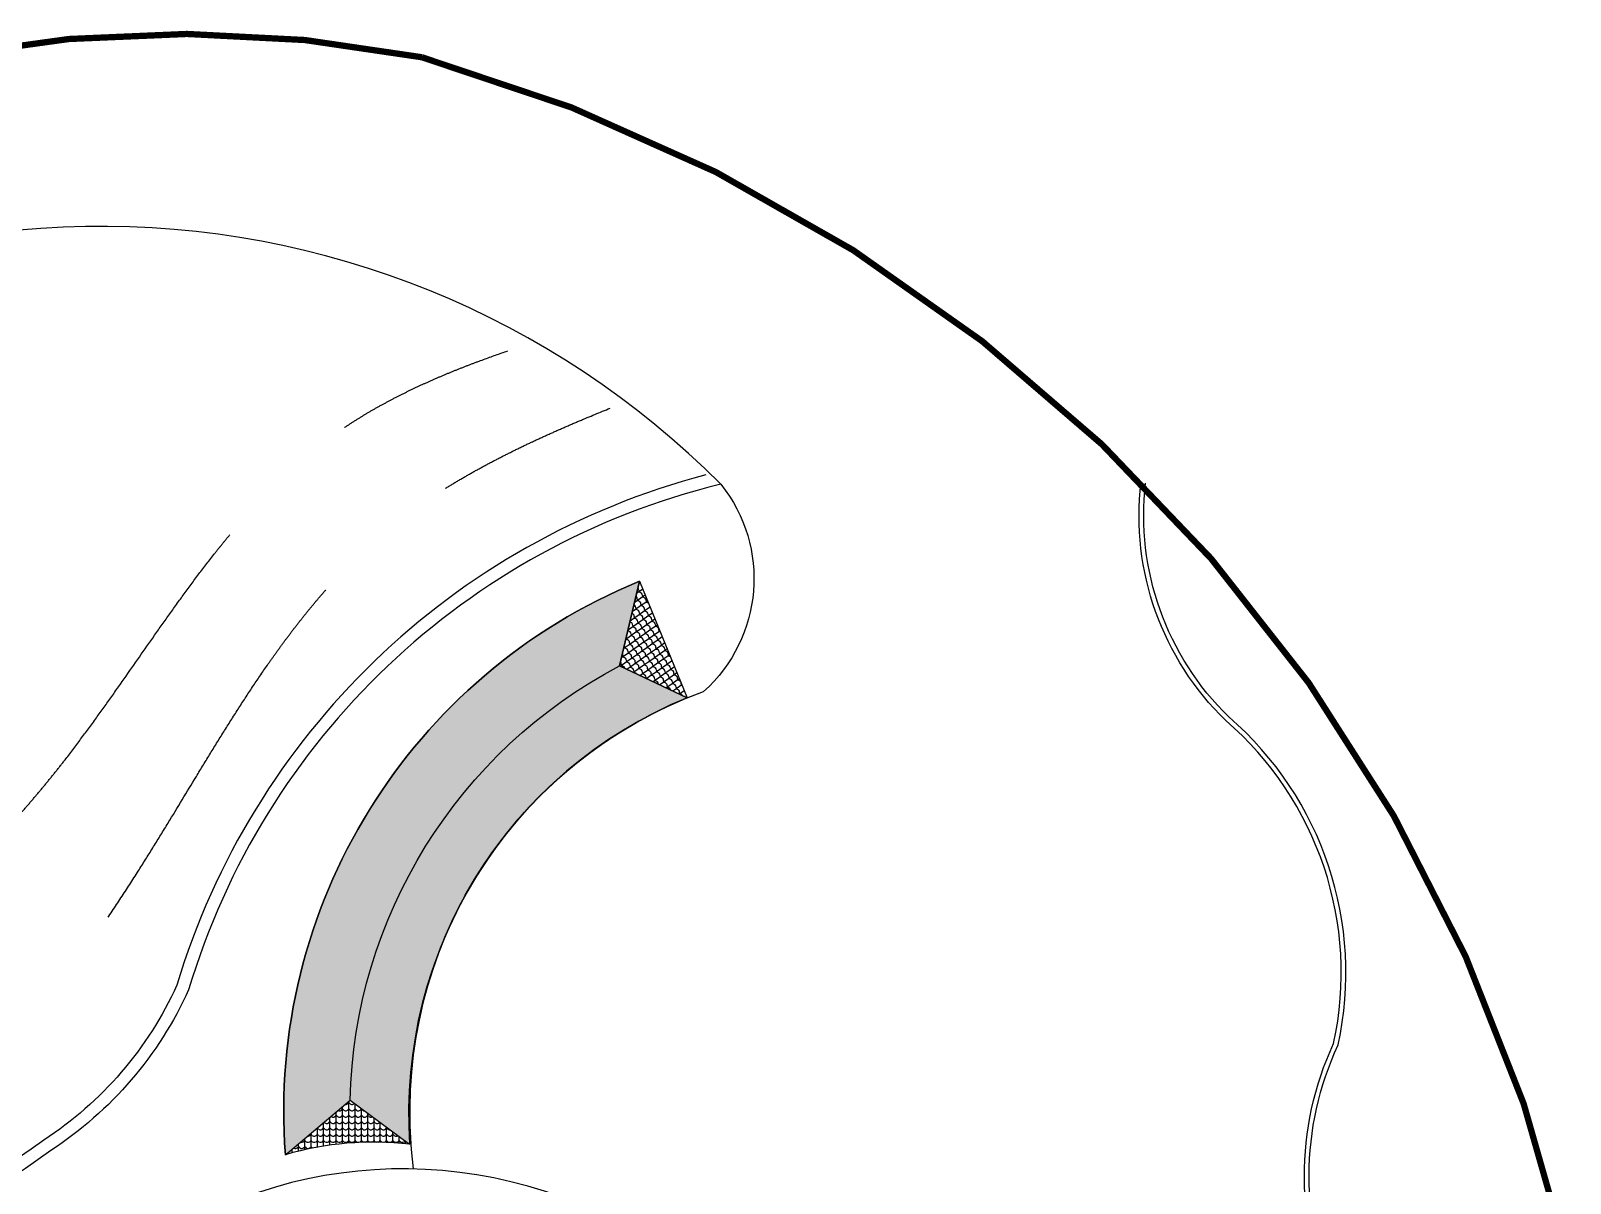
# Model space of a CAD drawing. Extents: x 351134 to 737836, y 2693212 to 3319468.
# Drawn here: x 688820 to 737706, y 2833301 to 2869896 of the extents above; entities that cross this region are included whole.
import ezdxf

# ---------------------------------------------------------------- set-up
doc = ezdxf.new("R2010")
doc.units = 0
doc.linetypes.add('0', pattern=[1, 1])
doc.linetypes.add('DASH', pattern=[0.35, 0.25, -0.1])
doc.layers.get('0').update_dxf_attribs({"linetype": 'CONTINUOUS'})
for name, color, linetype in [('00景观层', 10, 'CONTINUOUS'), ('01佛教小品', 2, 'CONTINUOUS'), ('01小品', 2, 'CONTINUOUS'), ('DLSS', 4, 'CONTINUOUS'), ('道路', 1, 'CONTINUOUS')]:
    doc.layers.add(name, color=color, linetype=linetype)

msp = doc.modelspace()

# ---------------------------------------------------------------- hatches: boundary and pattern name
at = {"layer": '00景观层'}
h = msp.add_hatch(dxfattribs=at)
h.set_pattern_fill('弯瓦屋面', color=250, scale=100, angle=80, style=0)
h.set_pattern_definition([(80, (0, 0), (-162.2319150690555, 231.6911861358277), [40, -160]), (125, (-5.804300846889726, 82.25758379431524), (-196.9615506061888, 34.72963553404683), [56.568542, -226.27417]), (170, (-38.25068386070083, 128.5958210214808), (-231.6911861358277, -162.2319150690555), [200]), (215, (8.087553366464707, 161.0422040352919), (-34.72963553404683, -196.9615506061888), [56.568542, -226.27417]), (106.5650512, (6.945927106677217, 39.39231012048832), (34.72963535874237, 196.9615505878438), [44.72, -402.4935954]), (53.43494880000002, (8.087553366464707, 161.0422040352919), (34.72963569250489, 196.9615505289925), [44.72, -402.4935954])])
edge = h.paths.add_edge_path()
edge.add_line((707517.1002770662, 2849731.775791168), (708150.5112423897, 2852416.729323387))
edge.add_arc((715031.6942834533, 2835590.639238065), 18178.77849592744, 112.2425550629343, 184.3666962156294)
edge.add_line((696905.6855539377, 2834206.516721262), (698961.3581433296, 2835933.816641808))
edge.add_arc((714954.869470867, 2835568.243834728), 15997.68883499556, 117.70554511556571, 178.690585711421, ccw=False)
h = msp.add_hatch(dxfattribs=at)
h.set_pattern_fill('弯瓦屋面', color=250, scale=99.99999999999999, angle=80.00000000182746, style=0)
h.set_pattern_definition([(80.00000000182746, (9.193515870720148e-05, -1.871632412075996e-05), (-162.2319150764453, 231.6911861306533), [39.99999999999999, -159.9999999999999]), (125.0000000018274, (-5.804208914341871, 82.25756507785991), (-196.9615506072964, 34.72963552776471), [56.56854199999999, -226.27417]), (170.0000000018274, (-38.25059192965273, 128.5958023034036), (-231.6911861306532, -162.2319150764453), [199.9999999999999]), (215.0000000018274, (8.087645296414848, 161.0421853186563), (-34.72963552776471, -196.9615506072964), [56.56854199999999, -226.27417]), (106.5650512018274, (6.946019040595274, 39.39229140430689), (34.72963535246026, 196.9615505889515), [44.71999999999998, -402.4935953999999]), (53.43494880182748, (8.087645296414848, 161.0421853186563), (34.72963568622278, 196.9615505301002), [44.71999999999998, -402.4935953999998])])
edge = h.paths.add_edge_path()
edge.add_line((707517.1002781088, 2849731.775795017), (708150.5112433467, 2852416.729327256))
edge.add_arc((715031.6942849474, 2835590.639242154), 18178.77849592765, 112.2425550647619, 184.3666962174567)
edge.add_line((696905.6855554755, 2834206.516724772), (698961.3581448122, 2835933.816645384))
edge.add_arc((714954.8694723612, 2835568.243838815), 15997.68883499536, 117.7055451173922, 178.6905857132482, ccw=False)
h = msp.add_hatch(dxfattribs=at)
h.set_pattern_fill('弯瓦屋面', color=250, scale=100, angle=125, style=0)
h.set_pattern_definition([(125, (0, 0), (-278.5456961280076, 49.11512158758912), [40, -160]), (170, (-62.26915579386353, 54.06063481609841), (-163.8304088609152, -114.7152872723916), [56.568542, -226.27417]), (215, (-117.978295019465, 63.88365913361624), (-49.11512158758913, -278.5456961280075), [200]), (260, (-108.1552707019472, 119.5927983592178), (114.7152872723916, -163.8304088609152), [56.568542, -226.27417]), (151.5650512, (-22.94305745404185, 32.76608177155967), (-114.7152873833788, 163.8304087239844), [44.72, -402.4935954]), (98.43494880000003, (-108.1552707019472, 119.5927983592178), (-114.7152871057589, 163.830408918376), [44.72, -402.4935954])])
h.paths.add_polyline_path([(708150.5112423897, 2852416.729323387), (709664.6246451138, 2848714.370533943), (707517.1002770662, 2849731.775791168)])
h = msp.add_hatch(dxfattribs=at)
h.set_pattern_fill('弯瓦屋面', color=250, scale=99.99999999999999, angle=125.0000000018275, style=0)
h.set_pattern_definition([(125.0000000018274, (9.193515870720148e-05, -1.871632412075996e-05), (-278.545696129574, 49.11512157870487), [39.99999999999999, -160]), (170.0000000018274, (-62.26906386041082, 54.060616097413), (-163.8304088572563, -114.715287277617), [56.56854199999997, -226.2741699999999]), (215.0000000018274, (-117.9782030862989, 63.88364041270688), (-49.11512157870489, -278.545696129574), [199.9999999999999]), (260.0000000018274, (-108.1551787705394, 119.5927796387114), (114.715287277617, -163.8304088572563), [56.56854199999997, -226.2741699999999]), (151.5650512018275, (-22.94296552002197, 32.76606305455789), (-114.7152873886042, 163.8304087203255), [44.71999999999999, -402.4935953999999]), (98.43494880182746, (-108.1551787705394, 119.5927796387114), (-114.7152871109843, 163.8304089147171), [44.71999999999998, -402.4935953999998])])
h.paths.add_polyline_path([(708150.5112433468, 2852416.729327256), (709664.6246461892, 2848714.370537861), (707517.1002781088, 2849731.775795017)])
h = msp.add_hatch(dxfattribs=at)
h.set_pattern_fill('弯瓦屋面', color=250, scale=100, angle=55, style=0)
h.set_pattern_definition([(55, (0, 0), (-49.11512158758912, 278.5456961280076), [40, -160]), (100, (29.50307402230386, 77.00369227014026), (-163.8304088609152, 114.7152872723917), [56.568542, -226.27417]), (145, (19.68004970478602, 132.7128314957418), (-278.5456961280075, -49.11512158758912), [200]), (190, (75.38918893038755, 142.5358558132596), (-114.7152872723917, -163.8304088609152), [56.568542, -226.27417]), (81.5650512, (22.94305745404185, 32.76608177155967), (114.715287105759, 163.8304089183759), [44.72, -402.4935954]), (28.43494879999995, (75.38918893038755, 142.5358558132596), (114.7152873833789, 163.8304087239844), [44.72, -402.4935954])])
h.paths.add_polyline_path([(698961.3581433296, 2835933.816641808), (700826.4995395187, 2834555.488857484, -0.0003458178800766349), (700847.6618387306, 2834555.216501678, -0.1596796180787007), (703053.9865092525, 2843178.278931256, -0.1557197528234951), (709664.6246451231, 2848714.370533939), (707517.1002770662, 2849731.775791168, 0.2725611688070936)])
h = msp.add_hatch(dxfattribs=at)
h.set_pattern_fill('弯瓦屋面', color=250, scale=99.99999999999999, angle=55.00000000182746, style=0)
h.set_pattern_definition([(55.00000000182745, (9.193515870720148e-05, -1.871632412075996e-05), (-49.11512159647334, 278.545696126441), [39.99999999999999, -160]), (100.0000000018274, (29.50316595501499, 77.00367355439812), (-163.830408864574, 114.7152872671663), [56.56854199999998, -226.2741699999999]), (145.0000000018274, (19.68014163558837, 132.7128127799369), (-278.545696126441, -49.11512159647334), [200]), (190.0000000018275, (75.38928086106898, 142.5358370984904), (-114.7152872671663, -163.830408864574), [56.56854199999999, -226.27417]), (81.56505120182746, (22.94314938812749, 32.76606305548921), (114.7152871005336, 163.8304089220348), [44.71999999999999, -402.4935953999999]), (28.43494880182741, (75.38928086106898, 142.5358370984904), (114.7152873781535, 163.8304087276432), [44.71999999999998, -402.4935953999998])])
h.paths.add_polyline_path([(698961.3581448123, 2835933.816645384), (700826.4995410454, 2834555.48886112, -0.0003458178800766349), (700847.6618402568, 2834555.216505314, -0.1596796180787007), (703053.9865105043, 2843178.278934963, -0.1557197528234951), (709664.624646198, 2848714.370537857), (707517.1002781088, 2849731.775795017, 0.2725611688070936)])
h = msp.add_hatch(dxfattribs=at)
h.set_pattern_fill('弯瓦屋面', color=250, scale=100, style=0)
h.set_pattern_definition([(0, (0, 0), (200, 200), [40, -160]), (45, (80, 20), (2.220446049250313e-14, 200.000000003805), [56.568542, -226.27417]), (90, (120, 60), (-200, 200), [200]), (135, (160, 20), (-200.000000003805, 2.220446049250313e-14), [56.568542, -226.27417]), (26.5650512, (40, 0), (199.9999999552975, 1.694556051035079e-07), [44.72, -402.4935954]), (333.4349488, (160, 20), (199.9999999552975, -1.694557383302708e-07), [44.72, -402.4935954])])
edge = h.paths.add_edge_path()
edge.add_line((698961.3581433296, 2835933.816641808), (700848.7426851989, 2834539.051312446))
edge.add_arc((699699.2667300892, 2824643.870714128), 9961.72143982688, 83.37392085060664, 106.2856735211301)
edge.add_line((696905.7339968681, 2834205.882474899), (698961.3581433296, 2835933.816641808))
h = msp.add_hatch(dxfattribs=at)
h.set_pattern_fill('弯瓦屋面', color=250, scale=99.99999999999999, angle=1.827456074160515e-09, style=0)
h.set_pattern_definition([(1.82744494221913e-09, (9.193515870720148e-05, -1.871632412075996e-05), (199.9999999936209, 200.000000006379), [39.99999999999999, -159.9999999999999]), (45.00000000182745, (80.00009193451842, 19.99998128600419), (-6.378996886269306e-09, 200.0000000038049), [56.56854199999999, -226.27417]), (90, (120.0000919331796, 59.99998128693551), (-200.000000006379, 199.9999999936209), [199.9999999999999]), (135.0000000018275, (160.0000919345766, 19.99998128879815), (-200.0000000038049, -6.378996886269306e-09), [56.56854199999999, -226.27417]), (26.56505120182744, (40.00009193504229, -1.871492713689804e-05), (199.9999999552974, 1.758346250824161e-07), [44.71999999999998, -402.4935953999999]), (333.4349488018275, (160.0000919345766, 19.99998128879815), (199.9999999552974, -1.630767165750058e-07), [44.71999999999998, -402.4935953999998])])
edge = h.paths.add_edge_path()
edge.add_line((698961.3581448123, 2835933.816645384), (700848.7426867262, 2834539.051316082))
edge.add_arc((699699.2667319318, 2824643.870717728), 9961.72143982685, 83.37392085243181, 106.2856735229552)
edge.add_line((696905.733998406, 2834205.88247841), (698961.3581448123, 2835933.816645384))

# ---------------------------------------------------------------- linework, layer by layer
at = {"color": 1, "linetype": 'Continuous', "flags": 128}
msp.add_lwpolyline([(730212.4500160274, 2829267.884230861, -0.2215290014276745), (730193.6219001272, 2837739.095139269, 0.2747191808952937), (726765.0350330224, 2847996.687072434, -0.2329661218961916), (724074.3334873616, 2855546.77431788, 1.607834493694629)], format="xyb", dxfattribs=at)
at = {"color": 8, "linetype": 'Continuous', "flags": 128}
msp.add_lwpolyline([(736349.8902335783, 2829687.252424108), (730306.3684359242, 2829422.148287388, -0.219316586469069), (730336.6586012422, 2837690.975655779, 0.2750263750545905), (726866.3959287824, 2848107.345854665, -0.2328370423183953), (724223.3354641882, 2855529.499744028)], format="xyb", dxfattribs=at)
at = {"layer": '00景观层', "color": 250, "linetype": 'Continuous', "flags": 128}
msp.add_lwpolyline([(710252.3512437061, 2855790.741166007, 0.2612046798950807), (693458.3596539792, 2839585.878926989, -0.1423640540812709), (689230.0968888986, 2834668.670370775, -0.1287902398260148), (674940.2688364551, 2829005.343245518, 0.3283512456614104), (667152.0001115828, 2822552.321979457)], format="xyb", dxfattribs=at)
at = {"layer": '00景观层', "color": 7, "flags": 128}
for points in [[(710730.6377203538, 2855499.348730397, 0.2659391858375374), (693833.7136512083, 2839445.039952208, -0.1427078718126949), (689457.9428578633, 2834339.721041824, -0.1288056201973847), (674975.755835458, 2828606.712767309, 0.3232220297864906), (667581.2344406185, 2822613.664077762, 0.3232220297864906)], [(707517.1002770662, 2849731.775791168), (708150.5112423897, 2852416.729323387, 0.3255186550787261), (696905.6855539377, 2834206.516721262), (698961.3581433296, 2835933.816641808, -0.2725611688071179), (707517.1002770662, 2849731.775791168, 1.951206211690782)], [(707517.1002781088, 2849731.775795017), (708150.5112433468, 2852416.729327256, 0.3255186550787261), (696905.6855554755, 2834206.516724772), (698961.3581448123, 2835933.816645384, -0.2725611688071179), (707517.1002781088, 2849731.775795017, 1.951206211690782)], [(698961.3581433296, 2835933.816641808), (700848.7426851989, 2834539.051312446, 0.1003057644291762), (696905.7339968681, 2834205.882474899), (698961.3581433296, 2835933.816641808)], [(698961.3581448123, 2835933.816645384), (700848.7426867262, 2834539.051316082, 0.1003057644291762), (696905.733998406, 2834205.88247841), (698961.3581448123, 2835933.816645384)]]:
    msp.add_lwpolyline(points, format="xyb", dxfattribs=at)
for points in [[(708150.5112423897, 2852416.729323387), (709664.6246451138, 2848714.370533943), (707517.1002770662, 2849731.775791168), (708150.5112423897, 2852416.729323387)], [(708150.5112433468, 2852416.729327256), (709664.6246461892, 2848714.370537861), (707517.1002781088, 2849731.775795017), (708150.5112433468, 2852416.729327256)]]:
    msp.add_lwpolyline(points, dxfattribs=at)
at = {"layer": '00景观层', "linetype": 'Continuous', "flags": 128}
for points in [[(700892.1163767576, 2834537.028179646, -0.3359170377388313), (710184.7751577217, 2848915.245596864, -0.3359170377388313)], [(700972.5279283468, 2833752.814169027, -0.3514608180190953), (710184.7751587902, 2848915.245600798, -0.3359170377388313)]]:
    msp.add_lwpolyline(points, format="xyb", dxfattribs=at)
at = {"layer": '00景观层', "color": 7}
for centre, radius, start, end in [((715029.9455571966, 2835591.722796841), 14177.11367385821, 112.2376712310918, 184.195324603177), ((715029.9455586905, 2835591.722800929), 14177.1136738582, 112.2376712317011, 184.1953246069751)]:
    msp.add_arc(centre, radius, start, end, dxfattribs=at)
at = {"layer": '00景观层', "linetype": 'Continuous'}
msp.add_arc((700640.1882011935, 2819256.623279495), 14500, 231.7371719376403, 144.5290262719814, dxfattribs=at)
at = {"layer": '00景观层', "color": 250, "linetype": 'DASH', "ltscale": 50000}
for points, knots in [([(662123.7431889882, 2821833.731200509), (663037.4410130944, 2824829.323925937), (665657.895478057, 2832429.227784819), (679264.1132475812, 2836411.474856708), (690142.9571098433, 2845553.424380378), (695933.5512155148, 2856433.649026663), (701902.8116061687, 2859023.533948514), (703967.3724635339, 2859732.346806094)], [1096.884999456999, 1096.884999456999, 1096.884999456999, 1096.884999456999, 10033.35088122074, 24416.74818913319, 39523.74241476324, 52681.8907074293, 59103.14573917171, 59103.14573917171, 59103.14573917171, 59103.14573917171]), ([(665105.4227633098, 2822259.844559644), (666067.9178096345, 2825399.278581075), (668477.3645019534, 2832542.796662884), (683123.6486378905, 2831000.471045122), (692339.6905990237, 2842348.461134127), (698025.5877504087, 2853762.135338834), (704603.6855716313, 2856856.707871421), (707221.8788025186, 2857913.271961633)], [572.931815156717, 572.931815156717, 572.931815156717, 572.931815156717, 9424.308309115493, 21301.07428105147, 36720.84386951023, 50098.58732233914, 58332.71722659112, 58332.71722659112, 58332.71722659112, 58332.71722659112])]:
    msp.add_open_spline(points, degree=3, knots=knots, dxfattribs=at)
at = {"layer": '01佛教小品', "color": 2, "linetype": '0'}
for points in [[(696905.733998406, 2834205.88247841, -0.3255283297910418), (708150.5112435853, 2852416.729327257, -0.3540959132976013)], [(696905.733998406, 2834205.88247841, -0.3255283297893881), (708150.5112433468, 2852416.729327256), (709664.6246461892, 2848714.370537861, 0.3223739675644032), (700848.7426867259, 2834539.051316083, 0.1003057644291376), (696905.733998406, 2834205.88247841, -8345.98306967546)], [(698961.3581448123, 2835933.816645384, -0.2725611688070936), (707517.1002781088, 2849731.775795017, 1.569088760281333)]]:
    msp.add_lwpolyline(points, format="xyb", dxfattribs=at)
for points in [[(708150.5112433468, 2852416.729327256), (707517.1002781088, 2849731.775795017), (709664.6246461892, 2848714.370537861)], [(708150.5112433468, 2852416.729327256), (709664.6246461892, 2848714.370537861)], [(696905.733998883, 2834205.88247841), (698961.3581448123, 2835933.816645384), (700848.7426867259, 2834539.051316083)]]:
    msp.add_lwpolyline(points, dxfattribs=at)
at = {"layer": '01小品', "color": 2, "linetype": '0'}
for points in [[(696905.7339968681, 2834205.882474899, -0.3255283297910418), (708150.5112426281, 2852416.729323387, -0.3540959132976013)], [(696905.7339968681, 2834205.882474899, -0.3255283297893881), (708150.5112423897, 2852416.729323387), (709664.624645114, 2848714.370533943, 0.3223739675644032), (700848.7426851988, 2834539.051312447, 0.1003057644291376), (696905.7339968681, 2834205.882474899, -8345.98306967546)], [(698961.3581433296, 2835933.816641808, -0.2725611688070936), (707517.1002770662, 2849731.775791168, 1.569088760281333)]]:
    msp.add_lwpolyline(points, format="xyb", dxfattribs=at)
for points in [[(708150.5112423897, 2852416.729323387), (707517.1002770662, 2849731.775791168), (709664.624645114, 2848714.370533943)], [(708150.5112423897, 2852416.729323387), (709664.624645114, 2848714.370533943)], [(696905.733997345, 2834205.882474899), (698961.3581433296, 2835933.816641808), (700848.7426851988, 2834539.051312447)]]:
    msp.add_lwpolyline(points, dxfattribs=at)
at = {"layer": 'DLSS', "linetype": 'Continuous', "const_width": 200, "flags": 128}
for points in [[(701238.040261033, 2869056.432038563, 0.2406763079393659), (666474.577097323, 2859092.768750893, -0.04896866238654303), (655928.5864165765, 2851389.431644829, -0.04896866238654303)], [(701238.040261033, 2869056.432038563, -0.2727939132725536), (737606.3397393936, 2831004.872108541)]]:
    msp.add_lwpolyline(points, format="xyb", dxfattribs=at)
at = {"layer": '道路', "flags": 128}
for points in [[(710730.6377203538, 2855499.348730397, 0.4259441481922686), (670674.6608616654, 2854799.924805745, -0.04756528331934562), (659563.6002850404, 2846571.324013031, -0.04756528331934562)], [(710730.6377203538, 2855499.348730397, -0.3984465755124765), (710184.7751577216, 2848915.245596864, 3.34331235241154)]]:
    msp.add_lwpolyline(points, format="xyb", dxfattribs=at)

doc.saveas('drawing.dxf')
